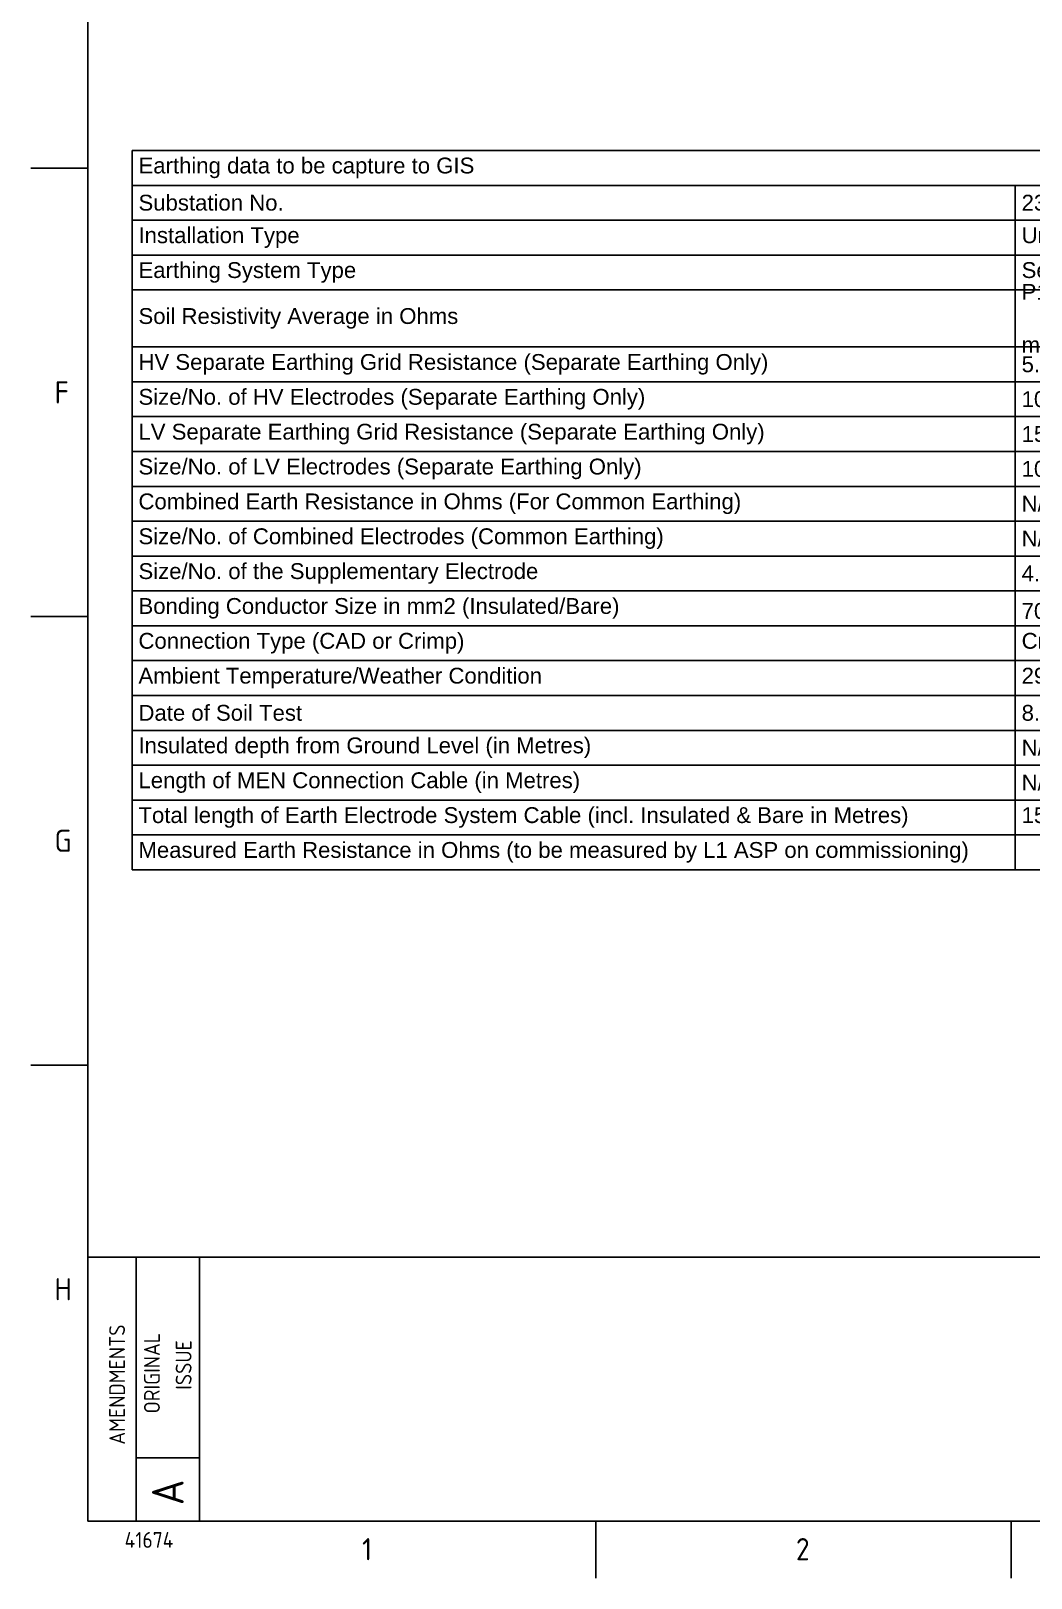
# Paper-space layout 'EE-2' of a CAD drawing. Header units: metres, sheet in millimetres. Extents: x -9 to 824, y -5 to 581.
# Drawn here: x -9.1 to 148.7, y -5.4 to 238.7 of the extents above; entities that cross this region are included whole.
import ezdxf
from ezdxf.enums import TextEntityAlignment as Align

# ---------------------------------------------------------------- set-up
doc = ezdxf.new("R2010")
doc.units = ezdxf.units.M
doc.layers.get('0').update_dxf_attribs({"color": 6})
doc.layers.add('Notes', color=7, linetype='Continuous')
doc.styles.add('iecISOCP', font='isocp.shx')
doc.styles.get("Standard").update_dxf_attribs({"font": 'arial.ttf'})

# ---------------------------------------------------------------- blocks, each defined once
blk = doc.blocks.new('*T46')
at = {"layer": 'Notes', "lineweight": -2, "transparency": 16777216}
for p, q in [((0, 0), (179.34, 0)), ((0, 0), (0, -113.5)), ((179.34, 0), (179.34, -113.5)), ((0, -5.5), (179.34, -5.5)), ((139.34, -5.5), (139.34, -113.5)), ((0, -11), (179.34, -11)), ((0, -16.5), (179.34, -16.5)), ((0, -22), (179.34, -22)), ((0, -31), (179.34, -31)), ((0, -36.5), (179.34, -36.5)), ((0, -42), (179.34, -42)), ((0, -47.5), (179.34, -47.5)), ((0, -53), (179.34, -53)), ((0, -58.5), (179.34, -58.5)), ((0, -64), (179.34, -64)), ((0, -69.5), (179.34, -69.5)), ((0, -75), (179.34, -75)), ((0, -80.5), (179.34, -80.5)), ((0, -86), (179.34, -86)), ((0, -91.5), (179.34, -91.5)), ((0, -97), (179.34, -97)), ((0, -102.5), (179.34, -102.5)), ((0, -108), (179.34, -108)), ((0, -113.5), (179.34, -113.5))]:
    blk.add_line(p, q, dxfattribs=at)
at = {"layer": 'Notes', "color": 0, "transparency": 16777216, "char_height": 2.5, "attachment_point": 4}
for s, insert, width in [('Earthing data to be capture to GIS', (1, -2.75), 177.3445), ('Substation No. ', (1, -8.25), 137.3445), ('23387', (140.34, -8.25), 38), ('Installation Type', (1, -13.75), 137.3445), ('Underground', (140.34, -13.75), 38), ('Earthing System Type', (1, -19.25), 137.3445), ('Separate', (140.34, -19.25), 38), ('P1 - 22.24 ohm metres               P2 - 215.59 ohm metres', (140.34, -26.5), 38), ('Soil Resistivity Average in Ohms', (1, -26.5), 137.3445), ('HV Separate Earthing Grid Resistance (Separate Earthing Only)', (1, -33.75), 137.3445), ('5.31 Ohms', (140.34, -33.75), 38), ('Size/No. of HV Electrodes (Separate Earthing Only)', (1, -39.25), 137.3445), ('10.0m - 6 OFF', (140.34, -39.25), 38), ('LV Separate Earthing Grid Resistance (Separate Earthing Only)', (1, -44.75), 137.3445), ('15.23 Ohms', (140.34, -44.75), 38), ('Size/No. of LV Electrodes (Separate Earthing Only)', (1, -50.25), 137.3445), ('10.0m - 2 OFF', (140.34, -50.25), 38), ('Combined Earth Resistance in Ohms (For Common Earthing)', (1, -55.75), 137.3445), ('N/A', (140.34, -55.75), 38), ('Size/No. of Combined Electrodes (Common Earthing)', (1, -61.25), 137.3445), ('N/A', (140.34, -61.25), 38), ('Size/No. of the Supplementary Electrode', (1, -66.75), 137.3445), ('4.8m - 2 OFF', (140.34, -66.75), 38), ('Bonding Conductor Size in mm2 (Insulated/Bare)', (1, -72.25), 137.3445), ('\\A1;70mm{\\H0.7x;\\S2^ ;} INSULATED', (140.34, -72.25), 38), ('Connection Type (CAD or Crimp)', (1, -77.75), 137.3445), ('Crimp', (140.34, -77.75), 38), ('Ambient Temperature/Weather Condition', (1, -83.25), 137.3445), ('29 deg C Sunny/Dry', (140.34, -83.25), 38), ('Date of Soil Test', (1, -88.75), 137.3445), ('\\A1;8.5.2015', (140.34, -88.75), 38), ('Insulated depth from Ground Level (in Metres)', (1, -94.25), 137.3445), ('N/A', (140.34, -94.25), 38), ('Length of MEN Connection Cable (in Metres)', (1, -99.75), 137.3445), ('N/A', (140.34, -99.75), 38), ('Total length of Earth Electrode System Cable (incl. Insulated & Bare in Metres)', (1, -105.25), 137.3445), ('155 (m) ', (140.34, -105.25), 38), ('Measured Earth Resistance in Ohms (to be measured by L1 ASP on commissioning)', (1, -110.75), 137.3445), ('              Ohm', (140.34, -110.75), 38)]:
    blk.add_mtext(s, dxfattribs=dict(at, insert=insert, width=width))
blk = doc.blocks.new('A1_FRAME_TITLE')
at = {"layer": 'Notes', "color": 3, "linetype": 'Continuous'}
for p, q in [((-0.08, 572), (-0.08, 3.58)), ((7.51, 3.58), (7.51, 45.23)), ((17.51, 3.58), (17.51, 45.23)), ((7.51, 13.58), (17.51, 13.58))]:
    blk.add_line(p, q, dxfattribs=at)
at = {"layer": 'Notes', "linetype": 'Continuous'}
for p, q in [((-0.08, 217.04), (-9.08, 217.04)), ((-0.08, 146.29), (-9.08, 146.29)), ((-0.08, 75.54), (-9.08, 75.54)), ((80.06, -5.42), (80.06, 3.58)), ((145.57, -5.42), (145.57, 3.58))]:
    blk.add_line(p, q, dxfattribs=at)
at = {"layer": 'Notes', "color": 3, "linetype": 'Continuous', "flags": 128}
for points in [[(-0.08, 45.23), (114.72, 45.23)], [(114.72, 45.23), (815.29, 45.23)], [(-0.08, 3.58), (114.72, 3.58)], [(114.72, 3.58), (815.29, 3.58)]]:
    blk.add_lwpolyline(points, dxfattribs=at)
at = {"layer": 'Notes', "color": 7, "style": 'iecISOCP'}
for s, p in [('F', (-5.35, 179.92)), ('G', (-5.35, 109.17)), ('H', (-5.35, 38.42)), ('1', (43.16, -2.61)), ('2', (111.62, -2.61))]:
    blk.add_text(s, height=3.5, dxfattribs=at).set_placement(p)
for s, height, p in [('AMENDMENTS', 2.5, (5.76, 15.63)), ('ORIGINAL', 2.5, (11.26, 20.55)), ('ISSUE', 2.5, (16.26, 24.3)), ('A', 5, (15.01, 6.08))]:
    blk.add_text(s, height=height, rotation=90, dxfattribs=at).set_placement(p)
for tag, p in [('CAP_NO', (504.11, 41.07)), ('IE_NUM', (503.97, 35.42)), ('REF_No_1', (326.16, 29.92)), ('REF_1', (353.44, 29.92)), ('GEN_WO', (432.63, 29.37)), ('HV_SWITCH', (504.38, 29.77)), ('REF_No_2', (326.16, 23.92)), ('REF_2', (353.44, 23.92)), ('OH_WO', (432.63, 23.42)), ('UBD_REF', (503.97, 23.44)), ('REF_No_3', (326.16, 17.92)), ('REF_3', (353.44, 17.92)), ('UG_WO', (432.63, 17.66)), ('GIS_MAP_No', (503.97, 17.65)), ('REF_No_4', (326.16, 11.92)), ('REF_4', (353.44, 11.92)), ('SUB_WO', (432.63, 11.42)), ('HV_OP_DIAG', (504.24, 11.81)), ('LGA', (503.86, 5.39))]:
    blk.add_attdef(tag, p, '', height=2.5, dxfattribs=at)
at = {"layer": 'Notes', "style": 'iecISOCP'}
for tag, p in [('T1', (675.29, 37.08)), ('T2', (675.29, 31.96)), ('T3', (675.29, 26.53)), ('T4', (675.29, 21.27)), ('T5', (675.29, 15.84)), ('T6', (675.29, 10.58))]:
    blk.add_attdef(tag, text='', height=3.5, dxfattribs=at).set_placement(p, align=Align.CENTER)
at = {"layer": 'Notes', "color": 7, "style": 'iecISOCP'}
for tag, p in [('scale', (558.67, 30.88)), ('DRAWN', (558.67, 22.54)), ('DATE', (558.67, 14.49)), ('DESIGN', (596.54, 6.76))]:
    blk.add_attdef(tag, text='', height=2.5, dxfattribs=at).set_placement(p, align=Align.CENTER)
at = {"layer": 'Notes', "color": 4, "style": 'iecISOCP'}
blk.add_attdef('NUM', text='', height=7, dxfattribs=at).set_placement((783.29, 17.73), align=Align.MIDDLE_CENTER)
at = {"layer": 'Notes', "color": 1, "style": 'iecISOCP'}
blk.add_attdef('REV', text='', height=5, dxfattribs=at).set_placement((810.97, 14.71), align=Align.CENTER)
at = {"layer": 'Notes', "color": 7, "style": 'iecISOCP'}
for tag, p in [('NS', (781.63, 5.73)), ('SHTS', (796.33, 5.73))]:
    blk.add_attdef(tag, text='', height=2.5, dxfattribs=at).set_placement(p, align=Align.MIDDLE)
at = {"layer": 'Notes', "style": 'iecISOCP'}
blk.add_attdef('ExportID', (0, 0), '', height=2.5, dxfattribs=at)

psp = doc.layouts.new('EE-2')

# ---------------------------------------------------------------- block references
psp.add_blockref('*T46', (6.88357, 219.84447))
at = {"layer": 'Notes'}
ref = psp.add_blockref('A1_FRAME_TITLE', (0, 0), dxfattribs=at)
ref.add_attrib('ExportID', '41674', (5.70077, -0.64977), dxfattribs={"height": 2.5, "style": 'iecISOCP'})

doc.saveas('drawing.dxf')
